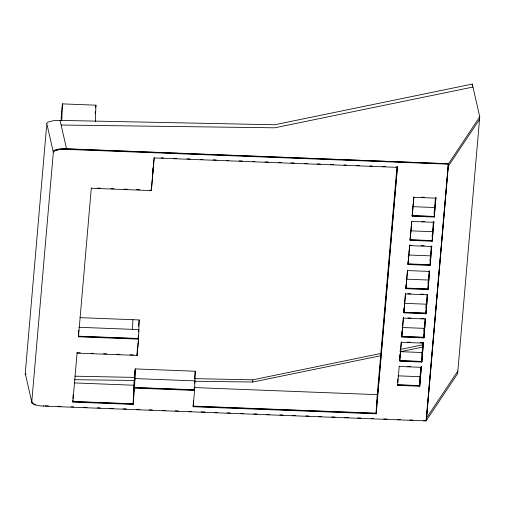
<?xml version="1.0" encoding="UTF-8"?>
<svg xmlns="http://www.w3.org/2000/svg" width="505" height="505" viewBox="0 0 505 505"><rect width="100%" height="100%" fill="white"/><g stroke="black" fill="none" stroke-linecap="round" stroke-linejoin="round"><path stroke-width="0.76" d="M252.734 382.121L252.752 379.836L380.852 353.456M46.776 123.536A12.391 3.371 0.9 0 1 48.663 121.856L53.524 120.695A13.231 3.598 0.9 0 1 58.359 120.36L274.72 124.76L472.276 84.082L479.75 116.819L457.631 373.605L426.081 420.917L43.771 406.115A12.328 3.358 2 0 1 31.739 402.289L31.764 401.677A12.328 3.358 2 0 0 32.591 402.996M43.771 406.115L43.79 405.502M61.825 120.152L62.393 103.879L95.918 105.179L95.35 121.453M31.739 402.289L53.334 152.182A12.328 3.358 2 0 1 65.947 149.36L65.966 148.748L448.509 163.79M91.317 188.264L151.336 190.587L154.158 157.945L397.429 167.37L397.448 166.757L376.143 413.816L193.169 406.727L194.602 389.803L134.576 387.48L133.15 404.404L72.853 402.068L72.916 400.105M72.972 398.54L73.111 394.626M78.528 335.642L78.711 330.32M132.525 329.361L132.859 319.703M133.15 404.404L133.819 385.227L135.226 368.909L195.246 371.238L194.577 390.416L134.557 388.086L135.226 368.909M134.74 380.284L135.075 370.626M72.853 402.068L77.101 352.509L77.076 353.115L137.101 355.438L137.328 348.961M137.101 355.438L138.509 339.126L139.178 319.949L79.935 317.651M151.336 190.587L151.506 185.625M152.756 173.871L152.971 167.78M193.169 406.727L193.371 401.008M376.143 413.816L376.452 404.297L396.917 167.262M397.688 382.676L397.82 378.876M421.372 366.624L419.687 386.224L397.631 385.359L397.656 384.747L419.724 385.605M399.909 354.706L399.695 360.785L421.808 361.643M403.4 318.131L425.5 318.99L423.865 337.877L401.765 337.024L401.967 331.299M425.974 313.106L403.874 312.248L405.509 293.355L405.483 293.967L427.584 294.819L425.949 313.712L403.855 312.854L404.025 307.892M428.057 289.018L429.616 270.819L428.032 289.542L405.944 288.69L406.089 284.485M431.762 245.878L430.153 264.715L408.053 263.913L409.681 245.02L409.662 245.632L431.743 246.484L430.115 265.377L408.027 264.525L408.147 261.079M408.28 257.279L408.362 255M433.845 221.714L432.192 241.213L410.117 240.355L410.212 237.672M410.312 234.636L410.395 232.35M434.268 216.898L435.929 197.543L434.275 217.043L412.2 216.191L412.269 214.265M412.32 212.744L412.452 208.944M421.593 360.078L421.669 357.799M401.323 341.898L399.682 361.189L421.789 362.047L422.123 352.522L400.01 351.669M423.865 337.877L424.213 328.357L402.1 327.499M425.949 313.712L426.302 304.187L404.189 303.335M428.032 289.542L428.385 280.022L406.272 279.164M430.115 265.377L430.475 255.858L409.126 255.031M423.184 420.419L426.34 420.318M434.275 217.043L434.647 207.523L412.534 206.665M32.648 403.35A12.391 3.371 0.9 0 1 31.771 402.018L25.25 373.447L46.807 123.611L53.334 152.182L53.353 151.62A12.328 3.358 2 0 1 65.966 148.748M78.464 336.835L91.323 187.917M138.641 326.161L139.178 319.949M138.105 338.148L138.307 335.819M138.641 331.937L138.843 329.601L78.818 327.278M133.478 394.885L134.892 378.567L194.911 380.89L194.709 383.226M137.114 355.04L138.528 338.514L78.509 336.191L78.49 336.797L138.509 339.126M154.17 157.547L151.349 190.189L149.789 190.126M194.646 378.226L195.246 371.238M194.173 389.437L194.375 387.108M376.13 413.418L397.416 166.966M401.267 342.447L399.701 360.583L421.808 361.435M403.419 317.525L401.791 336.412L423.891 337.271M407.459 270.718L405.963 288.084L428.051 288.936M411.701 221.613L410.136 239.749L432.217 240.601L432.192 241.213L433.864 221.6M413.791 197.442L412.225 215.578L434.3 216.437M397.631 385.359L399.24 366.062M401.765 337.024L403.413 317.727M403.855 312.854L405.502 293.563M405.944 288.69L407.522 270.15M408.027 264.525L409.675 245.228L411.196 245.285M410.117 240.355L411.745 221.461L433.827 222.32M412.2 216.191L413.848 196.893M419.377 384.374L419.775 379.76M419.908 378.226L420.886 366.851M421.423 360.576L421.694 357.445M421.896 355.091L422.975 342.548M423.954 331.368L425.002 319.034M425.949 308.056L427.097 294.731M428.038 283.753L429.124 271.21M430.02 261.129L431.283 246.124M432.103 236.965L433.372 221.828M434.048 213.987L435.468 197.524M421.776 361.921L423.468 342.327M423.872 337.624L425.494 318.807M425.898 314.104L427.584 294.503M421.789 362.047L423.442 342.548L423.417 343.154L401.311 342.295M426.081 420.917L448.257 164.163L479.75 116.819M426.334 420.545L448.516 163.563M472.175 85.225L472.276 84.082M61.054 119.338L62.393 103.879M95.18 113.682L95.382 111.365M95.716 107.496L95.918 105.179M448.232 166.328L479.529 119.395M457.852 371.03L426.555 417.963L448.453 163.753L66.591 148.969A13.281 3.573 1 0 0 60.051 149.272L55.184 150.427A12.391 3.371 0.9 0 0 53.296 152.106M400.143 349.485L423.297 344.719M472.958 87.056L274.701 127.803L61.124 125.025M380.858 355.697L252.803 382.02L194.482 381.256M400.143 351.739L423.285 346.979M74.689 379.691L134.589 380.473M75.043 376.193L134.803 377.418M194.564 378.643L252.752 379.836M65.947 149.36L448.257 164.163M161.12 157.812L163.487 157.907M173.733 158.305L176.883 158.425M187.128 158.822L190.278 158.942M200.523 159.34L202.884 159.435M213.129 159.832L216.279 159.952M226.524 160.35L228.885 160.439M239.13 160.836L242.28 160.956M252.525 161.354L254.892 161.448M265.131 161.846L268.288 161.966M278.526 162.364L281.683 162.484M291.132 162.85L294.289 162.97M304.528 163.368L307.684 163.494M317.14 163.86L320.29 163.98M330.535 164.377L333.685 164.497M343.93 164.895L346.291 164.99M356.536 165.381L359.686 165.507M369.931 165.905L372.292 165.993M382.537 166.391L385.687 166.511M395.933 166.909L397.511 166.972M421.473 197.19L424.522 197.31M413.835 197.297L435.91 198.149M97.566 188.106L100.684 188.226M110.816 188.618L113.934 188.737M124.066 189.129L127.184 189.249M136.539 189.615L139.658 189.735M412.219 215.786L434.332 216.645M421.675 221.449L424.724 221.562M410.445 230.835L432.564 231.688L432.242 240.809L410.129 239.951M421.113 245.67L424.162 245.79M408.04 264.121L430.153 264.98M407.503 270.573L429.597 271.431M405.957 288.286L428.07 289.144M407.787 293.651L410.836 293.771M420.753 294.15L423.802 294.27M403.867 312.456L425.98 313.308M407.99 317.904L411.038 318.024M420.949 318.409L424.004 318.529M401.784 336.62L423.897 337.479M407.428 342.131L410.477 342.251M420.387 342.636L423.436 342.75M78.502 336.399L138.522 338.722M77.871 352.742L80.207 352.837M91.121 353.26L93.463 353.349M103.594 353.74L106.713 353.86M116.844 354.257L119.963 354.377M130.101 354.769L133.219 354.889M407.63 366.39L410.679 366.504M399.266 366.466L421.34 367.318L421.359 366.712L419.705 386.211L420.04 376.692L397.927 375.834M397.605 384.955L419.718 385.814M74.311 382.923L134.191 385.246M194.078 387.562L377.671 394.67M134.57 387.688L194.595 390.012M72.871 401.462L133.168 403.798M193.188 406.121L376.168 413.21M72.865 401.671L133.535 404.019M193.421 406.336L376.225 413.418M45.261 405.78L48.411 405.9M57.854 406.266L61.004 406.386M71.243 406.784L73.604 406.878M83.836 407.27L86.986 407.396M97.225 407.794L100.375 407.914M109.819 408.28L113.758 408.431M123.207 408.798L126.357 408.917M136.59 409.315L139.74 409.441M149.19 409.808L152.34 409.927M162.572 410.325L165.722 410.445M175.172 410.811L178.322 410.931M188.554 411.329L191.704 411.455M201.154 411.815L205.087 411.973M214.537 412.339L217.687 412.459M227.136 412.825L230.286 412.945M240.519 413.342L243.669 413.462M253.908 413.86L257.058 413.986M266.501 414.352L269.651 414.472M279.89 414.87L283.04 414.99M292.483 415.356L295.633 415.476M305.872 415.874L309.022 416M318.466 416.366L321.616 416.486M331.854 416.884L335.004 417.004M344.448 417.37L348.387 417.521M357.837 417.887L360.987 418.007M371.219 418.405L373.58 418.5M383.819 418.897L386.969 419.017M397.201 419.415L400.351 419.535M409.801 419.901L412.951 420.021M35.369 404.524L33.368 403.773M457.284 372.084L457.631 373.605M60.057 120.367L66.591 148.969M26.127 374.779A12.391 3.371 0.9 0 1 25.25 373.447"/></g></svg>
